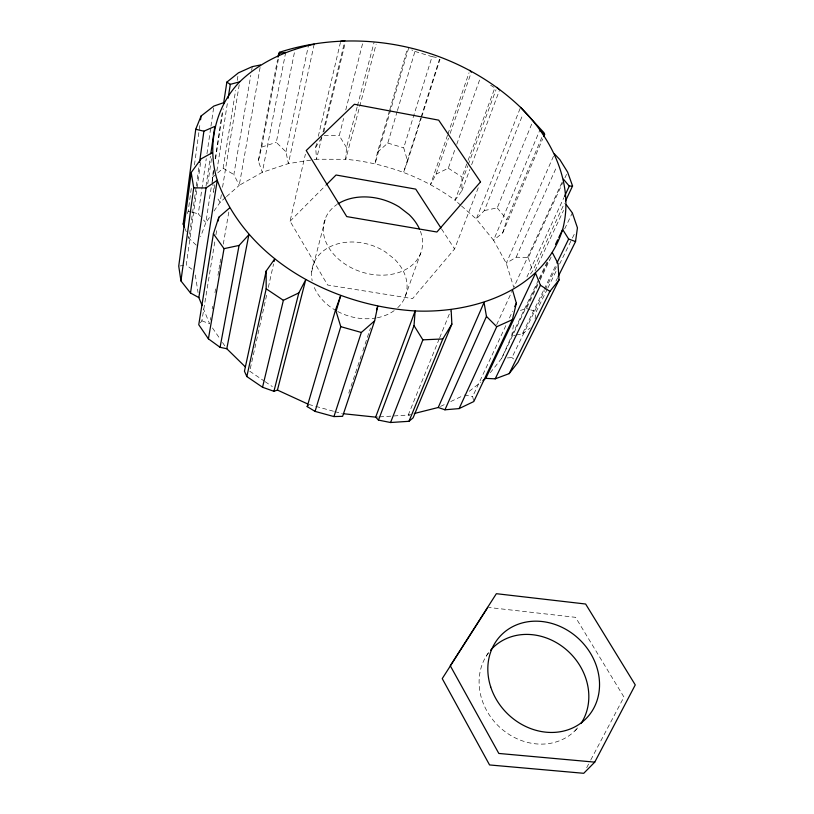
<?xml version="1.0" encoding="UTF-8"?>
<svg xmlns="http://www.w3.org/2000/svg" width="814" height="814" viewBox="0 0 814 814"><rect width="100%" height="100%" fill="white"/><g stroke="black" fill="none" stroke-linecap="round" stroke-linejoin="round"><path stroke-width="0.61" stroke-dasharray="4.07 3.05" d="M460.592 205.148L455.046 200.254L461.884 190.802L461.945 176.974L467.653 161.528M357.102 107.143L346.51 147.527L345.726 159.3C385.053 162.851 423.168 176.892 455.046 200.254L467.826 165.791M187.291 213.543L188.197 211.192L191.585 186.152M194.465 164.876L200.051 123.575M196.255 245.126L188.97 238.37L196.093 187.271M196.266 186.03L199.216 164.835M200.62 162.586L186.243 265.11L191.89 269.21M200.549 216.483L198.29 213.817L206.257 158.689M206.98 153.683L210.785 127.371M210.968 126.119L213.868 106.064M206.003 186.192L210.419 156.298M207.733 183.862L211.65 157.651M212.627 181.257L212.322 177.574L213.655 168.783M215.191 158.74L222.069 113.533M211.182 187.647L205.84 222.7L200.631 236.66M211.945 182.641L213.665 171.378M215.578 158.852L223.219 108.781M214.703 184.778L213.533 192.318L212.719 182.489M216.85 170.971L227.574 101.913M535.103 318.915L536.233 311.62L547.364 288.97M217.725 172.904L223.138 168.233L235.612 90.415M237.23 80.372L238.227 74.094M221.347 194.739L220.116 202.269L213.695 211.467M222.568 187.21L239.285 84.341M200.315 322.771L201.882 320.818L215.14 239.723M215.954 234.727L216.982 228.49M513.492 325.112L511.691 335.887L501.678 358.343L490.333 372.649M226.496 196.622L239.245 185.327L233.862 174.532L250.783 75.315M251.628 70.36L252.269 66.636M210.256 320.065L210.684 317.572M212.179 308.862L212.607 306.369M214.967 292.684L215.608 288.95M217.959 275.254L218.813 270.279M219.027 269.037L219.882 264.051M220.095 262.81L220.736 259.076M223.301 244.139L229.07 210.541M260.093 67.45L239.245 185.327L262.322 172.324L288.4 163.583L312.861 159.798M285.694 52.34L262.322 172.324L258.343 160.938L277.554 59.585M258.343 160.938L261.67 147.1L278.52 58.466M314.163 44.221L288.4 163.583L285.948 151.831L276.292 142.358L295.126 49.003M389.397 111.009L377.472 152.208L375.061 163.675L408.882 47.212M285.948 151.831L308.577 44.902M250.274 368.722L267.257 292.307M268.345 287.383L273.555 263.96M478.245 187.78L454.558 248.972L412.596 298.636L327.645 285.042L290.069 221.205L305.392 154.182M314.082 159.615L316.524 159.239L315.679 147.365L316.839 142.43M318.305 136.253L340.435 42.45M321.835 137.006L316.524 159.239L345.726 159.3L376.129 44.19M323.026 132.072L344.281 43.173M323.85 131.817L345.095 43.234M346.51 147.527L339.255 135.643L343.61 118.498M345.777 109.931L362.851 42.562M311.64 271.876L325.865 217.257M357.417 105.922L374.104 42.297M389.753 109.798L407.295 49.216M377.472 152.208L387.8 143.081L397.09 111.711M397.446 110.511L414.947 51.404L411.813 49.949M420.787 118.122L403.632 172.171L407.611 161.192L403.713 147.843L432.051 56.675L436.803 57.479M421.164 116.921L439.458 59.269M407.611 161.192L421.326 118.03M421.703 116.829L439.987 59.28M561.833 182.651L513.776 287.454L506.257 263.288L493.579 240.242L502.686 232.906L506.959 219.648L543.396 133.761M348.779 393.081L361.243 355.718M362.851 350.895L370.492 327.991M447.527 135.246L430.575 184.483L436.039 174.196L448.494 138.197M447.934 134.045L469.027 72.782M450.152 133.394L470.909 73.402M436.039 174.196L448.29 168.213L455.067 149.094M456.766 144.312L480.077 78.582M405.128 296.784L420.685 253.215M468.091 160.338L494.851 87.861L490.628 85.216M468.264 164.611L496.031 89.744M461.884 190.802L469.871 169.444M471.642 164.703L499.145 91.137M520.085 108.527L476.292 219.017L493.579 240.242L539.977 129.752M461.518 205.973L476.292 219.017L484.35 210.561L522.883 114.357M439.214 338.899L408.241 415.028L379.416 416.89M439.692 337.718L450.651 310.785M484.35 210.561L497.242 207.885L532.275 122.66M502.686 232.906L542.663 138.929M553.459 156.278L506.257 263.288L516.178 257.183L528.286 257.651L562.871 182.346M516.178 257.183L556.776 166.524M496.672 324.684L512.535 290.079M564.967 177.778L566.544 174.359M526.943 276.923L563.919 197.629M473.565 400.539L472.649 396.54L506.216 324.817M509.422 317.989L512.617 311.162M530.535 273.992L532.631 271.093L564.468 203.235M535.052 270.858L563.573 210.378M538.532 279.812L511.691 335.887L515.242 335.195M539.082 278.673L547.842 260.368M501.678 358.343L537.657 283.323M539.835 278.785L549.104 259.463M520.461 310.419L526.424 308.516L539.55 281.196M540.089 280.057L552.116 255.026M564.692 228.846L572.344 212.912M516.432 334.961L522.354 333.811L543.549 290.425M544.108 289.285L556.379 264.163M507.366 357.926L511.914 357.59L544.668 290.71M545.227 289.57L556.328 266.9M547.924 287.83L556.827 269.709M559.615 264.041L571.866 239.123M572.415 237.993L574.643 233.465M555.972 281.034L557.651 277.645M586.691 767.694L590.231 760.968M590.832 759.849L623.951 697.059L575.539 617.327L489.051 607.509M315.679 147.365L322.303 136.589M486.284 656.033L489.652 651.007M209.402 217.592L205.84 222.7L203.571 220.034M574.857 730.972L578.133 727.34A58.394 51.089 45 0 1 502.482 729.639A58.394 51.089 45 0 1 488.319 653.032M290.069 221.205L325.437 185.673M225.58 197.426L220.116 202.269L216.829 197.293M212.322 177.574L216.829 173.677M469.281 391.249L480.932 382.163M522.354 333.811L530.229 327.94M440.516 406.41L446.204 403.703M450.763 401.536L463.278 395.584M261.67 147.1L276.292 142.358M410.643 414.428L408.241 415.028L410.185 416.147M179.986 265.954L183.74 265.445M375.661 417.134L378.164 416.972M324.226 135.521L339.255 135.643M464.418 395.044L472.649 396.54M188.197 211.192L191.565 212.067M192.684 212.352L198.29 213.817M308.679 404.416L314.621 406.054M315.801 406.379L333.628 411.284M334.819 411.609L341.941 413.573M387.8 143.081L403.713 147.843M414.947 51.404L432.051 56.675M526.424 308.516L529.69 309.544M530.779 309.89L536.233 311.62M201.882 320.818L209.615 323.799L203.52 308.974M223.138 168.233L233.862 174.532M448.29 168.213L461.945 176.974M249.725 371.194L264.092 380.972M265.12 381.674L272.314 386.569M511.914 357.59L513.634 358.954M497.242 207.885L506.959 219.648M212.485 327.95L219.638 338.339M222.497 342.501L225.356 346.652M441.615 229.019L454.558 248.972M184.971 228.52L186.304 231.807M188.085 236.182L188.97 238.37M528.286 257.651L532.631 271.093M195.299 275.02L198.046 292.562M397.751 307.682A48.708 37.19 17.6 0 0 394.291 258.923L384.9 251.557A48.708 37.19 17.6 0 0 332.936 245.462A48.708 37.19 17.6 0 0 312.169 280.688M394.149 310.653A48.708 37.19 17.6 0 1 377.381 317.735M376.19 317.959A48.708 37.19 17.6 0 1 337.372 311.324M336.345 310.765A48.708 37.19 17.6 0 1 313.878 286.447M420.421 231.268A50.773 37.698 18 0 1 395.37 273.504A50.773 37.698 18 0 1 333.079 253.561A50.773 37.698 18 0 1 336.935 204.538"/><path stroke-width="1.22" d="M451.129 309.615L451.872 324.094L413.105 417.836L408.984 421.296L390.567 422.517L378.479 420.105L414.021 325.651L415.15 310.958C473.575 313.522 543.467 290.73 562.637 229.477C574.603 184.483 552.248 138.583 520.543 107.346C457.865 47.354 362.21 25.499 279.711 52.218L278.724 53.409L278.022 57.112M378.479 420.105L375.661 417.134L415.15 310.958C333.353 305.881 246.245 260.856 217.246 180.26C206.858 146.133 214.652 107.692 239.692 81.838C260.144 62.006 286.548 50.173 314.163 44.221M184.524 227.432L183.191 224.145L195.736 129.284L201.058 116.056L213.868 106.064L224.176 102.523M212.393 152.656L201.139 158.842L191.209 172.507L178.734 266.117L180.942 280.901L190.507 292.989L198.84 297.578L202.116 305.555M200.549 119.811L201.058 116.056M558.211 276.516L575.549 241.565L577.431 227.798L572.344 212.912L566.259 204.67M180.942 280.901L193.712 187.861L191.209 172.507M199.562 162.342L203.897 131.186L214.845 126.404L210.795 153.805M190.507 292.989L206.074 187.942L217.246 180.26L198.84 297.578M223.596 103.48L226.852 82.133L238.431 72.843L252.269 66.636L260.531 64.967M228.154 98.148L230.301 84.341L239.692 81.838M229.497 208.048L218.813 217.267L213.41 233.76L198.758 324.735L208.404 338.828L220.075 347.324L226.791 348.738L245.309 366.87M218.203 221.001L218.813 217.267M208.404 338.828L224.023 248.646L213.41 233.76M220.075 347.324L239.082 245.441L248.87 234.737L226.791 348.738M279.233 54.721L279.711 52.218M336.396 310.215L340.659 295.726L335.592 309.768L307.193 406.593L315.069 411.396L333.944 416.575L342.613 416.33L374.633 320.838L377.727 306.298L376.526 309.91M274.104 261.498L274.654 259.025L266.147 271.082L244.444 371.215L246.835 376.546L262.535 387.25L273.931 391.31L277.442 390.069L307.56 403.907M246.835 376.546L266.178 288.807L266.147 271.082M414.245 413.522L438.237 407.499L444.943 409.798L459.116 408.597L473.799 401.536L512.423 319.658L516.341 303.184L512.535 290.079M262.535 387.25L283.374 300.315L298.83 292.898L305.728 279.711L277.442 390.069M273.931 391.31L298.83 292.898M315.069 411.396L340.781 326.658L335.592 309.768M333.944 416.575L361.345 332.468L374.633 320.838M183.191 224.145L184.554 220.614M390.567 422.517L422.873 339.845L414.021 325.651M408.984 421.296L442.796 338.95L451.872 324.094M543.65 136.61L544.637 134.29L543.884 132.601L520.543 107.346M438.237 407.499L484.045 302.482L486.457 316.412L444.943 409.798M459.116 408.597L496.733 326.719L512.423 319.658M564.458 196.479L569.281 186.131L572.568 185.989L567.592 172.08L559.859 159.636L554.487 153.948M514.743 306.603L516.341 303.184M565.547 200.936L572.568 185.989M485.795 378.368L535.551 273.168L540.435 285.226L549.888 291.392L509.167 373.636L495.207 378.836L485.795 378.368L482.875 380.647M555.514 244.353L557.702 239.774M558.801 237.485L562.637 229.477L568.65 239.041L575.549 241.565M495.207 378.836L540.435 285.226M556.939 263.024L568.65 239.041M552.37 252.635L557.997 263.502L559.055 279.884L517.948 362.362L509.167 373.636M594.749 762.138L635.266 684.91L585.632 604.019L496.367 593.691L450.274 665.74L498.819 753.449L594.749 762.138L583.73 773.3L489.56 764.946L442.236 678.611L487.8 607.366M307.193 406.593L308.18 405.148M549.888 291.392L559.055 279.884M326.322 184.788L336.05 175.01L415.73 189.123L440.934 227.971M224.023 248.646L239.082 245.441M278.724 53.409L285.694 52.34M340.73 41.219L344.871 40.7M422.873 339.845L442.796 338.95M193.712 187.861L206.074 187.942M343.193 413.705L375.661 417.134M195.736 129.284L203.897 131.186M340.781 326.658L361.345 332.468M226.852 82.133L230.301 84.341M266.178 288.807L283.374 300.315M496.906 87.373L499.582 89.947M539.977 129.752L544.637 134.29M486.457 316.412L496.733 326.719M563.42 179.192L569.281 186.131M469.851 70.38L471.326 72.202M490.598 650.193A58.394 51.089 45 0 1 564.875 648.453A58.394 51.089 45 0 1 581.094 723.381M337.942 203.876A50.773 37.698 18 0 1 399.298 207.01L409.106 214.601A50.773 37.698 18 0 1 419.505 229.039M480.525 181.898L436.915 232.01L346.723 216.585L306.227 150.529L354.395 104.263L438.675 120.146L480.525 181.898M490.7 686.894A59.524 51.699 44.2 0 0 585.5 719.169A59.524 51.699 44.2 0 0 554.853 624.389A59.524 51.699 44.2 0 0 490.7 686.894"/></g></svg>
